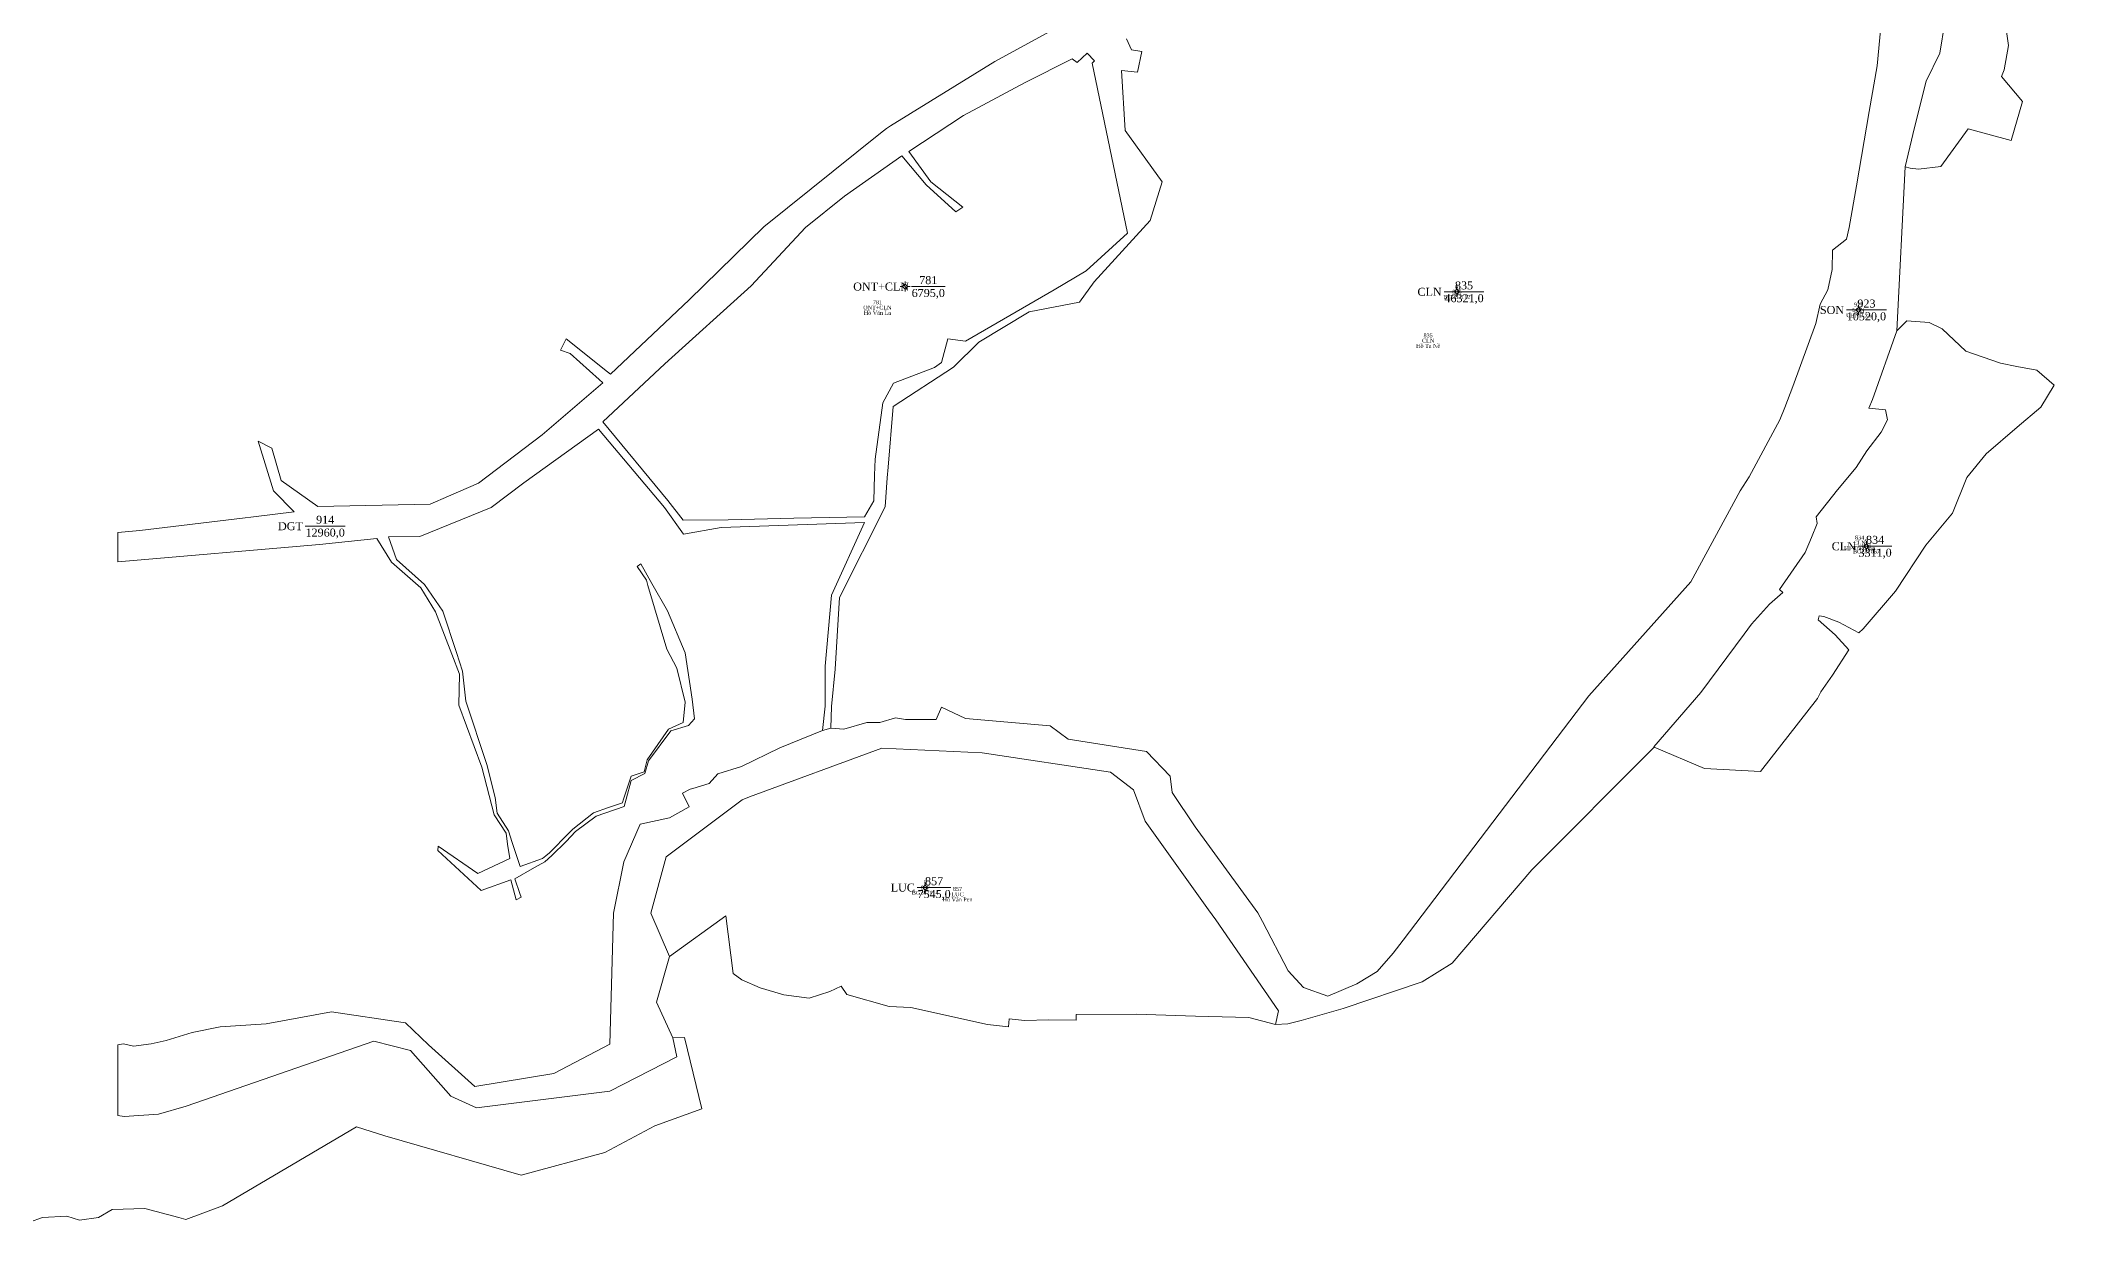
# Model space of a CAD drawing. Header units: metres. Extents: x 543340 to 549474, y 1840490 to 1845220.
# Drawn here: x 545981 to 546491, y 1841884 to 1842179 of the extents above; entities that cross this region are included whole.
import ezdxf
from ezdxf.enums import TextEntityAlignment as Align

# ---------------------------------------------------------------- set-up
doc = ezdxf.new("R2010")
doc.units = ezdxf.units.M
doc.header["$MEASUREMENT"] = 0
for name, color, linetype, lineweight in [('Level 10', 7, 'Continuous', 0), ('Level 11', 7, 'Continuous', 0), ('Level 13', 7, 'Continuous', 0), ('Level 15', 7, 'Continuous', 0), ('Level 19', 7, 'Continuous', 0), ('Level 2', 7, 'Continuous', 0), ('Level 4', 7, 'Continuous', 0)]:
    doc.layers.add(name, color=color, linetype=linetype, lineweight=lineweight)
doc.styles.add('Style-Times New Roman', font='times.ttf')

# ---------------------------------------------------------------- blocks, each defined once
blk = doc.blocks.new('CENTRD')
at = {"layer": 'Level 11', "linetype": 'Continuous', "lineweight": 0}
h = blk.add_hatch(color=1, dxfattribs=at)
edge = h.paths.add_edge_path()
edge.add_arc((0, 0), 1.5, 0, 360)
at = {"layer": 'Level 11', "color": 1, "linetype": 'Continuous', "lineweight": 0}
for p, q in [((-6.25, 0), (-12.5, 0)), ((0, 6.25), (-6.25, 0)), ((-6.25, 0), (0, -6.25)), ((0, 12.5), (0, 6.25)), ((6.25, 0), (0, 6.25)), ((0, -6.25), (6.25, 0)), ((12.5, 0), (6.25, 0)), ((0, -6.25), (0, -12.5))]:
    blk.add_line(p, q, dxfattribs=at)
blk = doc.blocks.new('N_THUA_105')
at = {"layer": 'Level 13', "color": 1, "linetype": 'Continuous', "lineweight": 0}
blk.add_line((1.61, 0), (10.02, 0), dxfattribs=at)
at = {"layer": 'Level 13', "color": 5, "linetype": 'Continuous', "lineweight": 0, "style": 'Style-Times New Roman'}
blk.add_text('781', height=2, dxfattribs=at).set_placement((5.81, 1.6), align=Align.MIDDLE_CENTER)
at = {"layer": 'Level 2', "color": 3, "linetype": 'Continuous', "lineweight": 0, "style": 'Style-Times New Roman'}
blk.add_text('ONT+CLN', height=2, dxfattribs=at).set_placement((1.01, 0), align=Align.MIDDLE_RIGHT)
at = {"layer": 'Level 4', "color": 1, "linetype": 'Continuous', "lineweight": 0, "style": 'Style-Times New Roman'}
blk.add_text('6795,0', height=2, dxfattribs=at).set_placement((5.81, -1.6), align=Align.MIDDLE_CENTER)
blk = doc.blocks.new('N_THUA_106')
at = {"layer": 'Level 13', "color": 1, "linetype": 'Continuous', "lineweight": 0}
blk.add_line((-2.04, 0), (6.37, 0), dxfattribs=at)
at = {"layer": 'Level 13', "color": 5, "linetype": 'Continuous', "lineweight": 0, "style": 'Style-Times New Roman'}
blk.add_text('834', height=2, dxfattribs=at).set_placement((2.16, 1.6), align=Align.MIDDLE_CENTER)
at = {"layer": 'Level 2', "color": 3, "linetype": 'Continuous', "lineweight": 0, "style": 'Style-Times New Roman'}
blk.add_text('CLN', height=2, dxfattribs=at).set_placement((-2.64, 0), align=Align.MIDDLE_RIGHT)
at = {"layer": 'Level 4', "color": 1, "linetype": 'Continuous', "lineweight": 0, "style": 'Style-Times New Roman'}
blk.add_text('3311,0', height=2, dxfattribs=at).set_placement((2.16, -1.6), align=Align.MIDDLE_CENTER)
blk = doc.blocks.new('N_THUA_107')
at = {"layer": 'Level 13', "color": 1, "linetype": 'Continuous', "lineweight": 0}
blk.add_line((-3.21, 0), (6.76, 0), dxfattribs=at)
at = {"layer": 'Level 13', "color": 5, "linetype": 'Continuous', "lineweight": 0, "style": 'Style-Times New Roman'}
blk.add_text('835', height=2, dxfattribs=at).set_placement((1.78, 1.6), align=Align.MIDDLE_CENTER)
at = {"layer": 'Level 2', "color": 3, "linetype": 'Continuous', "lineweight": 0, "style": 'Style-Times New Roman'}
blk.add_text('CLN', height=2, dxfattribs=at).set_placement((-3.81, 0), align=Align.MIDDLE_RIGHT)
at = {"layer": 'Level 4', "color": 1, "linetype": 'Continuous', "lineweight": 0, "style": 'Style-Times New Roman'}
blk.add_text('46321,0', height=2, dxfattribs=at).set_placement((1.78, -1.6), align=Align.MIDDLE_CENTER)
blk = doc.blocks.new('N_THUA_108')
at = {"layer": 'Level 13', "color": 1, "linetype": 'Continuous', "lineweight": 0}
blk.add_line((-1.98, 0), (6.43, 0), dxfattribs=at)
at = {"layer": 'Level 13', "color": 5, "linetype": 'Continuous', "lineweight": 0, "style": 'Style-Times New Roman'}
blk.add_text('857', height=2, dxfattribs=at).set_placement((2.22, 1.6), align=Align.MIDDLE_CENTER)
at = {"layer": 'Level 2', "color": 3, "linetype": 'Continuous', "lineweight": 0, "style": 'Style-Times New Roman'}
blk.add_text('LUC', height=2, dxfattribs=at).set_placement((-2.58, 0), align=Align.MIDDLE_RIGHT)
at = {"layer": 'Level 4', "color": 1, "linetype": 'Continuous', "lineweight": 0, "style": 'Style-Times New Roman'}
blk.add_text('7545,0', height=2, dxfattribs=at).set_placement((2.22, -1.6), align=Align.MIDDLE_CENTER)
blk = doc.blocks.new('N_THUA_110')
at = {"layer": 'Level 13', "color": 1, "linetype": 'Continuous', "lineweight": 0}
blk.add_line((-2.97, 0), (6.99, 0), dxfattribs=at)
at = {"layer": 'Level 13', "color": 5, "linetype": 'Continuous', "lineweight": 0, "style": 'Style-Times New Roman'}
blk.add_text('914', height=2, dxfattribs=at).set_placement((2.01, 1.6), align=Align.MIDDLE_CENTER)
at = {"layer": 'Level 2', "color": 3, "linetype": 'Continuous', "lineweight": 0, "style": 'Style-Times New Roman'}
blk.add_text('DGT', height=2, dxfattribs=at).set_placement((-3.57, 0), align=Align.MIDDLE_RIGHT)
at = {"layer": 'Level 4', "color": 1, "linetype": 'Continuous', "lineweight": 0, "style": 'Style-Times New Roman'}
blk.add_text('12960,0', height=2, dxfattribs=at).set_placement((2.01, -1.6), align=Align.MIDDLE_CENTER)
blk = doc.blocks.new('N_THUA_112')
at = {"layer": 'Level 13', "color": 1, "linetype": 'Continuous', "lineweight": 0}
blk.add_line((-2.98, 0), (6.98, 0), dxfattribs=at)
at = {"layer": 'Level 13', "color": 5, "linetype": 'Continuous', "lineweight": 0, "style": 'Style-Times New Roman'}
blk.add_text('923', height=2, dxfattribs=at).set_placement((2, 1.6), align=Align.MIDDLE_CENTER)
at = {"layer": 'Level 2', "color": 3, "linetype": 'Continuous', "lineweight": 0, "style": 'Style-Times New Roman'}
blk.add_text('SON', height=2, dxfattribs=at).set_placement((-3.58, 0), align=Align.MIDDLE_RIGHT)
at = {"layer": 'Level 4', "color": 1, "linetype": 'Continuous', "lineweight": 0, "style": 'Style-Times New Roman'}
blk.add_text('10520,0', height=2, dxfattribs=at).set_placement((2, -1.6), align=Align.MIDDLE_CENTER)

msp = doc.modelspace()

# ---------------------------------------------------------------- linework, layer by layer
at = {"layer": 'Level 10', "color": 7, "lineweight": 0}
for p, q in [((546444.62, 1842106.74), (546446.67, 1842147.8)), ((546176.16, 1842006.92), (546178.17, 1842007.47))]:
    msp.add_line(p, q, dxfattribs=at)
at = {"layer": 'Level 10', "color": 7, "lineweight": 0, "flags": 128}
for points in [[(546446.67, 1842147.8), (546449.03, 1842157.59), (546451.93, 1842169.19), (546455.36, 1842176.19), (546456.63, 1842183.87), (546456.7, 1842192.87), (546456.77, 1842193.4), (546457.41, 1842198.25), (546457.52, 1842202.39), (546459.14, 1842209.14), (546461.12, 1842214.63), (546463.63, 1842220.3), (546466.5, 1842227.96), (546467.95, 1842229.51), (546470.53, 1842233.97), (546477.39, 1842245.85), (546482.55, 1842251.08), (546491.17, 1842255.5)], [(546446.67, 1842147.8), (546447.93, 1842147.43), (546450.06, 1842147.14), (546455.61, 1842147.83), (546462.43, 1842157.26), (546473.21, 1842154.36), (546476.02, 1842164.05), (546470.79, 1842170.34), (546471.47, 1842172.01), (546472.54, 1842178.07), (546470.93, 1842189.36)], [(546176.16, 1842006.92), (546176.81, 1842013), (546176.78, 1842022.99), (546178.38, 1842040.72), (546186.6, 1842058.9), (546165.1, 1842058.14), (546150.84, 1842057.64), (546141.41, 1842055.95), (546136.64, 1842062.62), (546120.12, 1842082.18), (546101.45, 1842068.8), (546093.36, 1842062.6), (546075.49, 1842055.35), (546067.69, 1842055.31), (546069.69, 1842049.63), (546076.69, 1842043.4), (546081.21, 1842036.76), (546084.63, 1842026.42), (546086.18, 1842021.75), (546087.03, 1842014.24), (546092.22, 1841998.36), (546094.36, 1841990.16), (546094.79, 1841986.25), (546097.67, 1841981.8), (546098.61, 1841978.87), (546100.6, 1841972.92), (546106.14, 1841974.92), (546107, 1841975.58), (546107.94, 1841976.3), (546112.8, 1841981.33), (546113.7, 1841982.26), (546118.86, 1841986.36), (546122.68, 1841987.65), (546126.13, 1841988.82), (546126.34, 1841989.46), (546128.29, 1841995.48), (546131.54, 1841996.57), (546132.3, 1841999.54), (546137.64, 1842007.2), (546141.3, 1842008.88), (546141.79, 1842013.95), (546139.75, 1842022.46), (546137.25, 1842027.24), (546132.49, 1842043.17), (546132.11, 1842044.45), (546129.77, 1842047.92), (546130.72, 1842048.58), (546133.5, 1842043.63), (546137.35, 1842036.79), (546141.78, 1842026.29), (546143.55, 1842014.76), (546144.17, 1842009.78), (546142.62, 1842008.18), (546138.19, 1842006.81), (546132.65, 1841999.3), (546131.75, 1841996.14), (546128.34, 1841994.39), (546127.04, 1841989.72), (546126.53, 1841987.91), (546119.59, 1841985.49), (546114.43, 1841981.63), (546112.06, 1841979.19), (546108.48, 1841975.64), (546106.73, 1841974.1), (546104.13, 1841972.62), (546099.27, 1841969.86), (546100.5, 1841966.17), (546100.79, 1841965.28), (546099.61, 1841964.58), (546099.54, 1841964.54), (546098.24, 1841969.6), (546090.81, 1841966.89), (546080.01, 1841976.89), (546080.11, 1841978.01), (546089.96, 1841971.13), (546098, 1841974.92), (546097.42, 1841978.52), (546097.07, 1841981.22), (546094.08, 1841985.81), (546090.98, 1841997.76), (546085.25, 1842013.26), (546085.42, 1842021), (546083.49, 1842025.96), (546079.38, 1842036.54), (546075.75, 1842042.51), (546068.38, 1842048.93), (546064.77, 1842054.89), (546050.39, 1842053.4), (546000, 1842049.07), (546000, 1842049.9), (546000, 1842055.95), (546000, 1842056.39), (546005.52, 1842056.85), (546031.14, 1842059.96), (546033.94, 1842060.3), (546044.12, 1842061.53), (546038.89, 1842066.75), (546035.13, 1842079.19), (546038.5, 1842077.47), (546040.88, 1842069.38), (546050.04, 1842062.88), (546078.08, 1842063.42), (546082.68, 1842065.43), (546090.18, 1842068.71), (546106.03, 1842080.79), (546121.24, 1842093.78), (546120.29, 1842094.62), (546113.04, 1842101.07), (546110.65, 1842101.94), (546112.08, 1842104.78), (546122.36, 1842096.54), (546123.11, 1842095.94), (546142.78, 1842114.5), (546161.44, 1842132.75), (546190.62, 1842156.19), (546192.1, 1842157.38), (546193.16, 1842158.04), (546219.23, 1842174.11), (546243.21, 1842187.13)], [(546178.17, 1842007.47), (546181.48, 1842007.24), (546187.21, 1842008.9), (546190.46, 1842008.86), (546194.36, 1842010.06), (546196.89, 1842009.68), (546204.57, 1842009.66), (546205.9, 1842012.71), (546211.89, 1842009.91), (546233.06, 1842008.07), (546237.53, 1842004.74), (546257.11, 1842001.69), (546263.01, 1841995.5), (546263.47, 1841991.39), (546269.22, 1841982.82), (546284.91, 1841961.34), (546286.05, 1841959.16), (546292.47, 1841946.8), (546296.31, 1841942.69), (546302.44, 1841940.54), (546309.63, 1841943.56), (546310.05, 1841943.81), (546314.74, 1841946.65), (546318.76, 1841951.23), (546321.22, 1841954.47), (546367.65, 1842015.6), (546393.12, 1842044.09), (546405.46, 1842066.83), (546407.68, 1842070.27), (546415.34, 1842084.54), (546416.63, 1842087.63), (546418.63, 1842092.83), (546424.39, 1842108.59), (546425.46, 1842113.45), (546427.34, 1842116.99), (546428.43, 1842122.13), (546428.52, 1842126.95), (546432, 1842129.69), (546432.69, 1842132.56), (546434.5, 1842142.99), (546437.73, 1842161.56), (546439.71, 1842172.98), (546440.62, 1842182.73)], [(546178.17, 1842007.47), (546178.4, 1842012.92), (546179.29, 1842022.26), (546180.36, 1842040.13), (546191.76, 1842062.78), (546192.28, 1842070.06), (546192.51, 1842072.72), (546193.82, 1842087.83), (546208.87, 1842097.67), (546215.2, 1842103.92), (546227.81, 1842111.51), (546240.35, 1842113.91), (546244.04, 1842119.01), (546258.05, 1842134.35), (546261.01, 1842144.02), (546251.8, 1842156.83), (546250.81, 1842171.84), (546254.88, 1842171.42), (546255.92, 1842176.55), (546253.38, 1842177.02), (546252.52, 1842178.87), (546252.12, 1842179.72)], [(546252.31, 1842131.17), (546243.5, 1842173.7), (546244.12, 1842174.29), (546242.28, 1842176.18), (546239.75, 1842173.81), (546238.56, 1842174.77), (546226.75, 1842168.85), (546211.4, 1842160.57), (546197.68, 1842151.63), (546203.22, 1842144.04), (546211.22, 1842137.68), (546209.42, 1842136.48), (546202.04, 1842143.27), (546195.97, 1842150.55), (546181.61, 1842140.47), (546171.89, 1842132.61), (546158.28, 1842117.98), (546136.75, 1842098.49), (546121.27, 1842084.02), (546137.46, 1842064.36), (546141.27, 1842059.49), (546152.53, 1842059.58), (546169, 1842059.93), (546186.62, 1842060.31), (546188.93, 1842064.3), (546189.16, 1842070.7), (546189.31, 1842074.68), (546191.2, 1842088.81), (546193.88, 1842093.68), (546204.1, 1842097.62), (546205.9, 1842098.89), (546207.45, 1842104.78), (546211.86, 1842104.21), (546234.05, 1842117.05), (546242.03, 1842121.75), (546252.31, 1842131.17)], [(546383.94, 1842002.75), (546383.86, 1842002.8), (546395.64, 1842016.43), (546406.44, 1842030.94), (546408.28, 1842033.44), (546412.8, 1842038.45), (546416.09, 1842041.42), (546415.32, 1842042.15), (546421.66, 1842051.37), (546423.25, 1842055.12), (546424.67, 1842058.63), (546424.45, 1842060.31), (546429.77, 1842067.08), (546434.45, 1842072.62), (546437.12, 1842076.81), (546440.72, 1842081.45), (546442.27, 1842084.54), (546441.74, 1842087), (546437.61, 1842087.48), (546438.51, 1842089.6), (546444.62, 1842106.74)], [(546383.94, 1842002.75), (546396.54, 1841997.37), (546410.52, 1841996.62), (546424.82, 1842014.87), (546425.65, 1842016.52), (546428.54, 1842020.7), (546432.62, 1842027.07), (546429.16, 1842030.82), (546424.95, 1842034.53), (546425.18, 1842035.57), (546426.33, 1842035.39), (546430.12, 1842034), (546435.14, 1842031.3), (546436.23, 1842032.34), (546444.25, 1842041.7), (546451.86, 1842053.19), (546458.53, 1842061.24), (546462.08, 1842070.13), (546466.92, 1842076.01), (546474.67, 1842082.71), (546480.58, 1842087.67), (546483.89, 1842093.16), (546479.61, 1842096.96), (546474.61, 1842097.84), (546470.55, 1842098.71), (546461.81, 1842101.7), (546455.94, 1842107.24), (546452.68, 1842108.84), (546447.14, 1842109.26), (546444.62, 1842106.74)], [(546138.72, 1841930.11), (546139.74, 1841925.36), (546122.96, 1841916.79), (546089.66, 1841912.63), (546083.28, 1841915.5), (546073.16, 1841926.95), (546064, 1841929.3), (546017.1, 1841913.02), (546010.18, 1841911), (546001.59, 1841910.44), (546000, 1841910.65), (546000, 1841916.83), (546000, 1841928.35), (546001.41, 1841928.58), (546003.9, 1841928.04), (546008.36, 1841928.59), (546012.07, 1841929.45), (546018.61, 1841931.44), (546025.56, 1841932.83), (546037.12, 1841933.61), (546053.42, 1841936.6), (546071.3, 1841933.94), (546071.95, 1841933.84), (546077.63, 1841928.36), (546089.28, 1841917.89), (546109, 1841921.2), (546122.97, 1841928.54), (546123.86, 1841961.28), (546126.49, 1841974.07), (546130.58, 1841983.45), (546137.87, 1841985.03), (546142.78, 1841987.84), (546141.17, 1841991.24), (546143.08, 1841992.24), (546143.71, 1841992.43), (546147.82, 1841993.69), (546149.95, 1841996.09), (546155.92, 1841997.89), (546165.45, 1842002.54), (546176.16, 1842006.92)], [(546289.3, 1841933.4), (546290.05, 1841936.87), (546274.44, 1841959.56), (546272.63, 1841962.08), (546256.73, 1841984.21), (546253.88, 1841992.07), (546248.11, 1841996.5), (546216.03, 1842001.28), (546190.98, 1842002.47), (546157.85, 1841990.28), (546156.03, 1841989.61), (546137.04, 1841975.34), (546133.22, 1841961.24), (546137.85, 1841950.4)], [(546289.3, 1841933.4), (546292.42, 1841933.61), (546295.78, 1841934.41), (546306.23, 1841937.41), (546325.97, 1841944.08), (546333.51, 1841948.73), (546353.36, 1841972.06), (546383.94, 1842002.75)], [(546137.85, 1841950.4), (546151.93, 1841960.55), (546153.8, 1841946.14), (546155.98, 1841944.56), (546160.52, 1841942.58), (546166.47, 1841940.84), (546172.81, 1841939.97), (546177.98, 1841941.71), (546180.81, 1841942.99), (546182.2, 1841940.94), (546192.75, 1841937.96), (546198.19, 1841937.7), (546217.32, 1841933.43), (546222.64, 1841932.82), (546222.78, 1841934.86), (546226.6, 1841934.4), (546232.68, 1841934.56), (546239.53, 1841934.47), (546239.55, 1841935.9), (546254.55, 1841935.97), (546269.37, 1841935.49), (546282.71, 1841935.16), (546289.3, 1841933.4)], [(546137.85, 1841950.4), (546134.65, 1841939.02), (546138.72, 1841930.11)], [(545977.98, 1841884.03), (545981.18, 1841885.23), (545987.26, 1841885.51), (545990.46, 1841884.54), (545995.16, 1841885.21), (545998.63, 1841887.22), (546006.78, 1841887.43), (546015.24, 1841885.2), (546017.03, 1841884.73), (546026.19, 1841888.11), (546059.65, 1841907.84), (546066.78, 1841905.59), (546100.84, 1841895.81), (546121.7, 1841901.4), (546134.21, 1841908.09), (546146, 1841912.31), (546141.63, 1841930.18), (546138.72, 1841930.11)]]:
    msp.add_lwpolyline(points, dxfattribs=at)

# ---------------------------------------------------------------- block references
at = {"layer": 'Level 11', "color": 1, "linetype": 'Continuous', "lineweight": 0, "xscale": 0.1, "yscale": 0.1, "zscale": 0.1}
for p in [(546196.75, 1842117.84), (546334.67, 1842116.53), (546435.01, 1842112), (546437.01, 1842052.94), (546201.79, 1841967.64)]:
    msp.add_blockref('CENTRD', p, dxfattribs=at)
at = {"layer": 'Level 2', "color": 3, "linetype": 'Continuous', "lineweight": 0}
for name, p in [('N_THUA_105', (546196.75, 1842117.84)), ('N_THUA_107', (546334.67, 1842116.53)), ('N_THUA_112', (546435.01, 1842112)), ('N_THUA_110', (546049.83, 1842057.96)), ('N_THUA_106', (546437.01, 1842052.94)), ('N_THUA_108', (546201.79, 1841967.64))]:
    msp.add_blockref(name, p, dxfattribs=at)

# ---------------------------------------------------------------- texts
at = {"layer": 'Level 15', "color": 1, "linetype": 'Continuous', "lineweight": 0, "char_height": 1, "attachment_point": 5, "line_spacing_factor": 0.790495, "style": 'Style-Times New Roman'}
for s, insert in [('781\\PONT+CLN\\PHồ Văn La', (546189.84, 1842112.58)), ('923\\PSON\\PUBND xã', (546435.01, 1842112)), ('835\\PCLN\\PHồ Ta Nề', (546327.48, 1842104.32)), ('834\\PCLN\\PHồ Thị Giúp', (546435.32, 1842053.64)), ('857\\PLUC\\PHồ Văn Pen', (546209.87, 1841965.97))]:
    msp.add_mtext(s, dxfattribs=dict(at, insert=insert))
at = {"layer": 'Level 19', "color": 2, "linetype": 'Continuous', "lineweight": 0, "char_height": 1, "attachment_point": 5, "line_spacing_factor": 0.790495, "style": 'Style-Times New Roman'}
for s, insert in [('9\\P835\\PBG287112', (546334.67, 1842116.53)), ('9\\P834\\PBG287067', (546437.01, 1842052.94)), ('9\\P857\\PBG287114', (546201.79, 1841967.64))]:
    msp.add_mtext(s, dxfattribs=dict(at, insert=insert))

doc.saveas('drawing.dxf')
